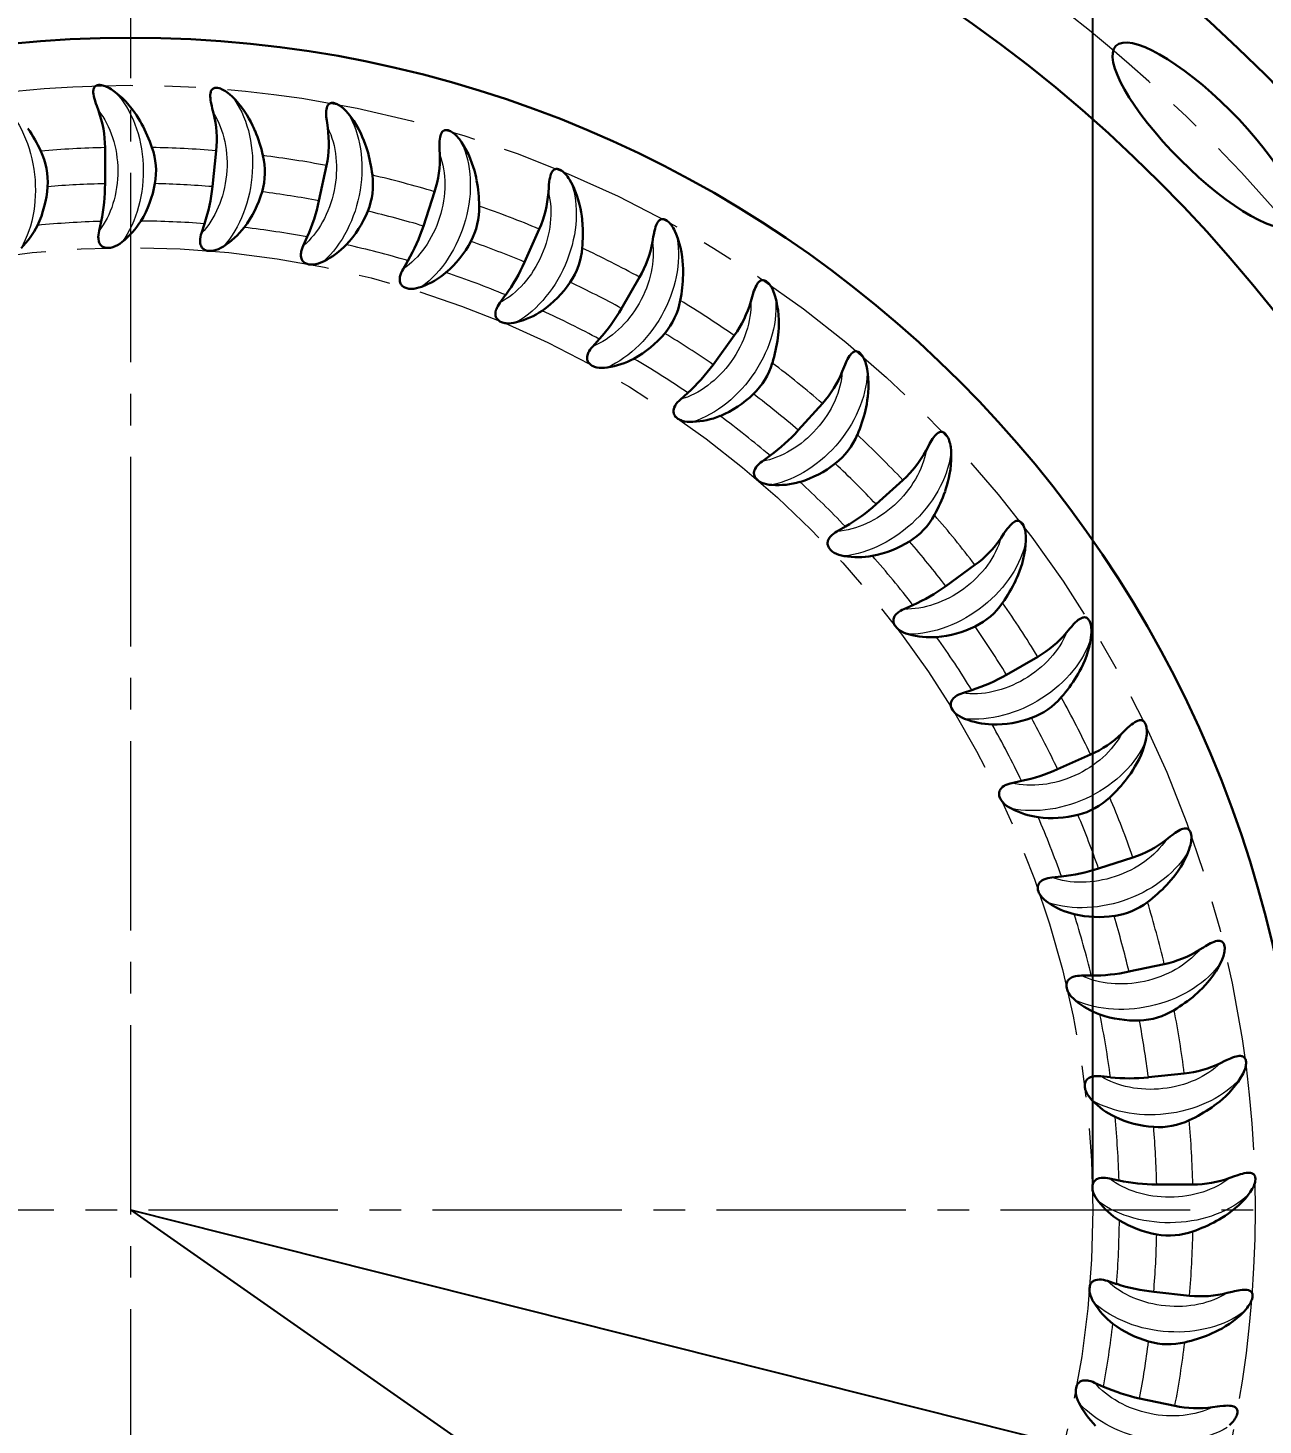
# Model space of a CAD drawing. Extents: x 197 to 920, y -77 to 441.
# Drawn here: x 548.65 to 582.89, y 177.65 to 216.38 of the extents above; entities that cross this region are included whole.
import ezdxf

# ---------------------------------------------------------------- set-up
doc = ezdxf.new("R2010")
doc.units = 0
doc.header["$LTSCALE"] = 7
doc.header["$MEASUREMENT"] = 0
doc.linetypes.add('CENTER2', pattern=[1.125, 0.75, -0.125, 0.125, -0.125])
doc.layers.get('0').update_dxf_attribs({"linetype": 'CONTINUOUS', "lineweight": 15})
for name, color, linetype, lineweight in [('1', 1, 'CENTER2', 15), ('3', 3, 'CONTINUOUS', 30), ('8', 250, 'CONTINUOUS', 15)]:
    doc.layers.add(name, color=color, linetype=linetype, lineweight=lineweight)
doc.styles.add('ITALICT', font='ITALICT.shx', dxfattribs={"width": 0.8, "height": 3})
doc.dimstyles.get("Standard").update_dxf_attribs({"dimtxt": 3, "dimasz": 3, "dimexe": 0.5, "dimexo": 0.5, "dimgap": 0.8, "dimtad": 1, "dimdsep": 46, "dimtxsty": 'ITALICT', "dimcen": 0.09, "dimazin": 2, "dimtfac": 1, "dimtmove": 0, "dimatfit": 3, "dimfxl": 0, "dimtolj": 1, "dimtzin": 0, "dimarcsym": 0})

# ---------------------------------------------------------------- blocks, each defined once
blk = doc.blocks.new('*D26')
at = {"color": 0, "lineweight": -2}
for p, q in [((551.991, 259.614), (657.887, 259.614)), ((657.387, 256.614), (657.387, 110.614)), ((551.991, 107.614), (657.887, 107.614))]:
    blk.add_line(p, q, dxfattribs=at)
at = {"color": 0}
for points in [[(656.887, 256.614), (657.887, 256.614), (657.387, 259.614)], [(656.887, 110.614), (657.887, 110.614), (657.387, 107.614)]]:
    blk.add_solid(points, dxfattribs=at)
at = {"color": 0, "insert": (655.087, 183.614), "char_height": 3, "attachment_point": 5, "rotation": 90, "style": 'ITALICT'}
blk.add_mtext('\\A1;152', dxfattribs=at)
blk = doc.blocks.new('*D32')
at = {"color": 0, "lineweight": -2}
for p, q in [((551.491, 183.614), (606.77, 169.716)), ((624.471, 165.266), (609.68, 168.985))]:
    blk.add_line(p, q, dxfattribs=at)
at = {"color": 0}
blk.add_solid([(609.802, 169.47), (609.558, 168.5), (606.77, 169.716)], dxfattribs=at)
at = {"color": 0, "insert": (620.71, 168.583), "char_height": 3, "attachment_point": 5, "rotation": 345.8882, "style": 'ITALICT'}
blk.add_mtext('\\A1;R57', dxfattribs=at)
blk = doc.blocks.new('*D33')
at = {"color": 0, "lineweight": -2}
for p, q in [((551.491, 183.614), (605.781, 145.644)), ((627.06, 130.763), (608.239, 143.925))]:
    blk.add_line(p, q, dxfattribs=at)
blk.add_arc((551.491, 183.614), 66.25, 321.48913, 325.46446, dxfattribs=at)
at = {"color": 0}
blk.add_solid([(608.526, 144.335), (607.952, 143.515), (605.781, 145.644)], dxfattribs=at)
at = {"color": 0, "insert": (622.243, 136.938), "char_height": 3, "attachment_point": 5, "rotation": 325.032, "style": 'ITALICT'}
blk.add_mtext('\\A1;R66.25', dxfattribs=at)
blk = doc.blocks.new('*D35')
at = {"color": 0, "lineweight": -2}
for p, q in [((491.115, 205.588), (474.637, 211.586)), ((488.491, 183.614), (469.704, 183.614))]:
    blk.add_line(p, q, dxfattribs=at)
blk.add_arc((551.491, 183.614), 81.286, 162.11471, 177.88529, dxfattribs=at)
at = {"color": 0}
for points in [[(473.66, 208.74), (474.606, 208.415), (475.106, 211.415)], [(470.76, 186.604), (469.76, 186.622), (470.204, 183.614)]]:
    blk.add_solid(points, dxfattribs=at)
at = {"color": 0, "insert": (469.174, 198.128), "char_height": 3, "attachment_point": 5, "rotation": 80, "style": 'ITALICT'}
blk.add_mtext('\\A1;20°', dxfattribs=at)
blk = doc.blocks.new('*D36')
at = {"color": 0, "lineweight": -2}
for p, q in [((499.341, 235.763), (487.736, 247.368)), ((488.491, 183.614), (461.329, 183.614))]:
    blk.add_line(p, q, dxfattribs=at)
blk.add_arc((551.491, 183.614), 89.662, 136.91715, 178.08285, dxfattribs=at)
at = {"color": 0}
for points in [[(485.645, 245.205), (486.364, 244.51), (488.09, 247.014)], [(462.379, 186.605), (461.379, 186.621), (461.829, 183.614)]]:
    blk.add_solid(points, dxfattribs=at)
at = {"color": 0, "insert": (466.529, 218.806), "char_height": 3, "attachment_point": 5, "rotation": 67.5, "style": 'ITALICT'}
blk.add_mtext('\\A1;45°', dxfattribs=at)
blk = doc.blocks.new('*D80')
at = {"color": 0, "lineweight": -2}
for p, q in [((524.811, 184.114), (524.811, 218.466)), ((578.17, 184.114), (578.17, 218.466)), ((527.811, 217.966), (575.17, 217.966))]:
    blk.add_line(p, q, dxfattribs=at)
at = {"color": 0}
for points in [[(527.811, 218.466), (527.811, 217.466), (524.811, 217.966)], [(575.17, 218.466), (575.17, 217.466), (578.17, 217.966)]]:
    blk.add_solid(points, dxfattribs=at)
at = {"color": 0, "insert": (551.491, 220.266), "char_height": 3, "attachment_point": 5, "style": 'ITALICT'}
blk.add_mtext('\\A1;53.4', dxfattribs=at)

msp = doc.modelspace()

# ---------------------------------------------------------------- linework, layer by layer
at = {"layer": '1'}
for p, q in [((551.491, 259.614), (551.491, 107.614)), ((488.991, 183.614), (613.991, 183.614))]:
    msp.add_line(p, q, dxfattribs=at)
for radius in [31.179, 26.679]:
    msp.add_circle((551.491, 183.614), radius, dxfattribs=at)
for radius, start, end in [(57, 12.6703, 166.5373), (42.14, 37.151, 52.849)]:
    msp.add_arc((551.491, 183.614), radius, start, end, dxfattribs=at)
at = {"layer": '3'}
for radius in [44.5, 44.5, 40.325, 32.5]:
    msp.add_circle((551.491, 183.614), radius, dxfattribs=at)
msp.add_ellipse((581.288, 213.411), major_axis=(2.475, -2.475), ratio=0.27762, dxfattribs=at)
at = {"layer": '8', "lineweight": 30, "ltscale": 0.025008}
for p, q in [((550.783, 212.066), (550.783, 213.066)), ((579.174, 190.221), (580.153, 190.429)), ((579.943, 184.321), (580.943, 184.321)), ((579.468, 178.39), (580.447, 178.182))]:
    msp.add_line(p, q, dxfattribs=at)
at = {"layer": '8', "lineweight": 30, "ltscale": 0.025007}
for p, q in [((553.761, 211.984), (553.866, 212.979)), ((556.715, 211.591), (556.922, 212.57)), ((559.61, 210.892), (559.919, 211.843)), ((562.824, 210.808), (562.417, 209.894)), ((565.605, 209.474), (565.104, 208.608)), ((568.23, 207.857), (567.642, 207.048)), ((570.673, 205.974), (570.004, 205.231)), ((572.905, 203.847), (572.162, 203.177)), ((574.903, 201.498), (574.093, 200.91)), ((576.644, 198.952), (575.778, 198.452)), ((578.109, 196.239), (577.196, 195.832)), ((579.283, 193.387), (578.332, 193.078)), ((579.713, 187.291), (580.708, 187.395)), ((579.861, 181.343), (580.856, 181.238))]:
    msp.add_line(p, q, dxfattribs=at)
at = {"layer": '8', "lineweight": 30, "ltscale": 0.006776}
for p, q in [((550.618, 210.755), (550.674, 211.02)), ((553.46, 210.698), (553.543, 210.955)), ((559.048, 209.696), (559.183, 209.931)), ((564.305, 207.555), (564.486, 207.757)), ((566.738, 206.084), (566.939, 206.266)), ((569.003, 204.368), (569.222, 204.527)), ((571.077, 202.423), (571.311, 202.559)), ((572.935, 200.273), (573.183, 200.384)), ((574.559, 197.94), (574.817, 198.024)), ((575.93, 195.45), (576.195, 195.507)), ((577.034, 192.831), (577.303, 192.86)), ((577.857, 190.11), (578.128, 190.111)), ((578.392, 187.319), (578.662, 187.291)), ((578.632, 184.486), (578.897, 184.431)), ((578.575, 181.645), (578.832, 181.561)), ((578.22, 178.824), (578.468, 178.714))]:
    msp.add_line(p, q, dxfattribs=at)
at = {"layer": '8', "lineweight": 30, "ltscale": 0.006777}
for p, q in [((556.28, 210.343), (556.39, 210.591)), ((561.733, 208.763), (561.891, 208.983))]:
    msp.add_line(p, q, dxfattribs=at)
at = {"layer": '8', "lineweight": 30}
for points in [[(551.069, 214.606), (550.992, 214.661), (550.95, 214.689), (550.906, 214.715), (550.867, 214.736), (550.827, 214.754), (550.789, 214.77), (550.751, 214.783), (550.72, 214.791), (550.688, 214.798), (550.639, 214.803), (550.615, 214.803), (550.591, 214.8), (550.56, 214.793), (550.531, 214.78), (550.515, 214.769), (550.501, 214.756), (550.484, 214.734), (550.473, 214.709), (550.466, 214.69), (550.462, 214.67), (550.458, 214.63), (550.459, 214.59), (550.463, 214.549), (550.472, 214.495), (550.484, 214.442), (550.499, 214.388), (550.53, 214.289), (550.553, 214.225), (550.6, 214.094)], [(551.069, 214.606), (551.169, 214.523), (551.265, 214.435), (551.356, 214.342), (551.443, 214.245), (551.525, 214.143), (551.59, 214.054), (551.653, 213.964), (551.712, 213.871), (551.754, 213.8), (551.795, 213.727)], [(554.311, 214.48), (554.241, 214.543), (554.201, 214.575), (554.16, 214.606), (554.123, 214.63), (554.086, 214.653), (554.05, 214.672), (554.013, 214.689), (553.983, 214.701), (553.952, 214.711), (553.904, 214.721), (553.88, 214.723), (553.855, 214.723), (553.824, 214.719), (553.794, 214.709), (553.777, 214.7), (553.762, 214.689), (553.743, 214.668), (553.728, 214.645), (553.72, 214.627), (553.714, 214.608), (553.706, 214.568), (553.702, 214.528), (553.702, 214.487), (553.705, 214.433), (553.712, 214.378), (553.721, 214.323), (553.742, 214.222), (553.758, 214.155), (553.791, 214.02)], [(554.311, 214.48), (554.402, 214.387), (554.488, 214.29), (554.569, 214.188), (554.645, 214.082), (554.716, 213.972), (554.772, 213.877), (554.824, 213.781), (554.873, 213.682), (554.908, 213.607), (554.941, 213.53)], [(557.522, 214.016), (557.459, 214.087), (557.423, 214.123), (557.385, 214.157), (557.351, 214.185), (557.316, 214.212), (557.282, 214.234), (557.248, 214.255), (557.219, 214.27), (557.189, 214.283), (557.143, 214.298), (557.119, 214.303), (557.094, 214.306), (557.063, 214.305), (557.032, 214.298), (557.014, 214.291), (556.998, 214.281), (556.977, 214.263), (556.96, 214.241), (556.95, 214.224), (556.941, 214.205), (556.929, 214.167), (556.921, 214.127), (556.917, 214.087), (556.915, 214.032), (556.916, 213.977), (556.919, 213.922), (556.929, 213.819), (556.938, 213.751), (556.957, 213.613)], [(557.522, 214.016), (557.603, 213.915), (557.678, 213.809), (557.748, 213.699), (557.812, 213.585), (557.872, 213.468), (557.917, 213.368), (557.959, 213.267), (557.998, 213.164), (558.025, 213.085), (558.05, 213.006)], [(560.667, 213.219), (560.611, 213.296), (560.579, 213.335), (560.545, 213.373), (560.515, 213.405), (560.482, 213.435), (560.451, 213.461), (560.419, 213.486), (560.392, 213.503), (560.364, 213.519), (560.319, 213.539), (560.296, 213.547), (560.272, 213.552), (560.24, 213.554), (560.209, 213.551), (560.19, 213.545), (560.173, 213.537), (560.15, 213.521), (560.131, 213.502), (560.12, 213.485), (560.109, 213.468), (560.093, 213.431), (560.081, 213.392), (560.073, 213.353), (560.065, 213.299), (560.06, 213.244), (560.057, 213.188), (560.057, 213.085), (560.058, 213.016), (560.063, 212.877)], [(560.667, 213.219), (560.736, 213.11), (560.8, 212.996), (560.858, 212.88), (560.911, 212.76), (560.957, 212.638), (560.992, 212.534), (561.023, 212.428), (561.051, 212.321), (561.07, 212.241), (561.086, 212.159)], [(563.711, 212.098), (563.664, 212.18), (563.636, 212.222), (563.606, 212.264), (563.579, 212.299), (563.55, 212.332), (563.522, 212.361), (563.493, 212.389), (563.468, 212.409), (563.441, 212.428), (563.399, 212.453), (563.376, 212.463), (563.353, 212.47), (563.322, 212.476), (563.291, 212.476), (563.271, 212.472), (563.253, 212.466), (563.229, 212.452), (563.208, 212.435), (563.195, 212.42), (563.183, 212.404), (563.163, 212.369), (563.147, 212.331), (563.134, 212.293), (563.121, 212.24), (563.11, 212.186), (563.102, 212.131), (563.09, 212.028), (563.084, 211.96), (563.075, 211.821)], [(563.711, 212.098), (563.769, 211.982), (563.821, 211.862), (563.866, 211.74), (563.906, 211.616), (563.939, 211.489), (563.963, 211.382), (563.983, 211.274), (563.999, 211.165), (564.009, 211.082), (564.017, 211)], [(550.618, 210.755), (550.608, 210.703), (550.601, 210.646), (550.597, 210.586), (550.598, 210.555), (550.601, 210.524), (550.611, 210.471), (550.625, 210.428), (550.641, 210.398), (550.657, 210.374), (550.672, 210.356), (550.688, 210.341), (550.707, 210.327), (550.726, 210.315), (550.75, 210.303), (550.775, 210.295), (550.8, 210.288), (550.825, 210.285), (550.875, 210.283), (550.907, 210.285), (550.939, 210.29), (550.972, 210.297), (551.004, 210.307), (551.068, 210.332), (551.132, 210.364), (551.195, 210.403), (551.258, 210.45)], [(566.621, 210.665), (566.583, 210.751), (566.56, 210.796), (566.535, 210.841), (566.511, 210.878), (566.486, 210.914), (566.461, 210.946), (566.435, 210.977), (566.412, 211), (566.388, 211.021), (566.348, 211.05), (566.327, 211.062), (566.305, 211.072), (566.274, 211.081), (566.243, 211.084), (566.223, 211.082), (566.205, 211.078), (566.179, 211.067), (566.157, 211.052), (566.142, 211.039), (566.128, 211.024), (566.105, 210.991), (566.085, 210.956), (566.068, 210.918), (566.049, 210.867), (566.033, 210.815), (566.019, 210.761), (565.997, 210.66), (565.984, 210.593), (565.96, 210.456)], [(553.46, 210.698), (553.444, 210.646), (553.431, 210.591), (553.422, 210.531), (553.419, 210.5), (553.419, 210.47), (553.423, 210.416), (553.433, 210.372), (553.445, 210.341), (553.459, 210.315), (553.472, 210.295), (553.486, 210.279), (553.503, 210.262), (553.521, 210.249), (553.544, 210.234), (553.568, 210.223), (553.592, 210.214), (553.617, 210.208), (553.666, 210.201), (553.698, 210.2), (553.731, 210.202), (553.764, 210.206), (553.797, 210.212), (553.863, 210.229), (553.93, 210.255), (553.997, 210.287), (554.065, 210.328)], [(556.28, 210.343), (556.259, 210.294), (556.24, 210.24), (556.225, 210.182), (556.219, 210.152), (556.215, 210.121), (556.214, 210.067), (556.219, 210.022), (556.228, 209.99), (556.239, 209.963), (556.25, 209.942), (556.263, 209.924), (556.278, 209.906), (556.294, 209.891), (556.316, 209.874), (556.338, 209.86), (556.361, 209.849), (556.385, 209.84), (556.434, 209.828), (556.465, 209.824), (556.497, 209.822), (556.531, 209.822), (556.565, 209.825), (556.632, 209.836), (556.701, 209.854), (556.771, 209.879), (556.843, 209.912)], [(566.621, 210.665), (566.667, 210.543), (566.706, 210.419), (566.738, 210.293), (566.765, 210.165), (566.785, 210.035), (566.797, 209.926), (566.806, 209.817), (566.811, 209.706), (566.812, 209.623), (566.811, 209.54)], [(559.048, 209.696), (559.022, 209.649), (558.998, 209.598), (558.976, 209.542), (558.967, 209.512), (558.96, 209.482), (558.953, 209.429), (558.954, 209.383), (558.959, 209.35), (558.967, 209.322), (558.976, 209.3), (558.987, 209.281), (559, 209.262), (559.014, 209.245), (559.034, 209.226), (559.055, 209.21), (559.077, 209.196), (559.1, 209.185), (559.147, 209.168), (559.178, 209.16), (559.21, 209.155), (559.243, 209.152), (559.277, 209.151), (559.345, 209.154), (559.415, 209.165), (559.488, 209.184), (559.563, 209.209)], [(569.366, 208.935), (569.337, 209.025), (569.319, 209.072), (569.298, 209.119), (569.279, 209.158), (569.258, 209.197), (569.236, 209.231), (569.213, 209.265), (569.193, 209.29), (569.171, 209.314), (569.135, 209.347), (569.115, 209.361), (569.094, 209.373), (569.064, 209.385), (569.034, 209.391), (569.014, 209.392), (568.995, 209.39), (568.969, 209.382), (568.944, 209.369), (568.928, 209.357), (568.913, 209.344), (568.886, 209.314), (568.863, 209.28), (568.842, 209.245), (568.818, 209.196), (568.797, 209.146), (568.777, 209.093), (568.745, 208.995), (568.725, 208.93), (568.686, 208.796)], [(569.366, 208.935), (569.399, 208.809), (569.424, 208.681), (569.444, 208.553), (569.456, 208.423), (569.463, 208.292), (569.464, 208.182), (569.461, 208.072), (569.454, 207.962), (569.447, 207.879), (569.438, 207.797)], [(561.733, 208.763), (561.702, 208.72), (561.673, 208.671), (561.645, 208.617), (561.633, 208.589), (561.623, 208.56), (561.611, 208.507), (561.607, 208.462), (561.608, 208.428), (561.614, 208.4), (561.62, 208.377), (561.629, 208.357), (561.64, 208.336), (561.652, 208.318), (561.67, 208.297), (561.689, 208.279), (561.71, 208.263), (561.731, 208.249), (561.776, 208.227), (561.806, 208.217), (561.837, 208.208), (561.87, 208.201), (561.904, 208.197), (561.972, 208.194), (562.043, 208.197), (562.117, 208.207), (562.194, 208.225)], [(564.305, 207.555), (564.271, 207.515), (564.236, 207.469), (564.203, 207.419), (564.188, 207.392), (564.175, 207.364), (564.157, 207.313), (564.149, 207.268), (564.147, 207.235), (564.149, 207.206), (564.153, 207.182), (564.16, 207.162), (564.169, 207.14), (564.179, 207.12), (564.194, 207.098), (564.212, 207.078), (564.23, 207.06), (564.25, 207.044), (564.292, 207.017), (564.321, 207.004), (564.351, 206.992), (564.383, 206.982), (564.416, 206.974), (564.484, 206.963), (564.555, 206.959), (564.629, 206.962), (564.708, 206.971)], [(571.915, 206.928), (571.896, 207.02), (571.882, 207.069), (571.867, 207.118), (571.852, 207.159), (571.835, 207.2), (571.817, 207.236), (571.797, 207.272), (571.78, 207.299), (571.761, 207.325), (571.728, 207.361), (571.709, 207.378), (571.69, 207.392), (571.662, 207.407), (571.632, 207.417), (571.613, 207.419), (571.593, 207.419), (571.566, 207.413), (571.541, 207.403), (571.524, 207.393), (571.507, 207.381), (571.477, 207.354), (571.451, 207.324), (571.427, 207.291), (571.398, 207.245), (571.371, 207.197), (571.346, 207.147), (571.303, 207.053), (571.276, 206.99), (571.224, 206.861)], [(571.915, 206.928), (571.934, 206.799), (571.946, 206.67), (571.952, 206.539), (571.951, 206.409), (571.944, 206.278), (571.934, 206.169), (571.919, 206.06), (571.901, 205.951), (571.885, 205.87), (571.867, 205.788)], [(566.738, 206.084), (566.699, 206.048), (566.66, 206.006), (566.622, 205.959), (566.604, 205.934), (566.588, 205.908), (566.565, 205.859), (566.552, 205.816), (566.547, 205.783), (566.546, 205.754), (566.548, 205.73), (566.552, 205.708), (566.558, 205.686), (566.567, 205.665), (566.58, 205.641), (566.595, 205.619), (566.611, 205.6), (566.629, 205.582), (566.669, 205.551), (566.696, 205.534), (566.725, 205.52), (566.755, 205.506), (566.787, 205.495), (566.853, 205.477), (566.924, 205.466), (566.998, 205.461), (567.077, 205.462)], [(574.24, 204.665), (574.23, 204.759), (574.222, 204.809), (574.212, 204.859), (574.201, 204.902), (574.189, 204.944), (574.175, 204.982), (574.159, 205.019), (574.144, 205.048), (574.128, 205.076), (574.099, 205.116), (574.083, 205.134), (574.065, 205.15), (574.038, 205.168), (574.01, 205.181), (573.991, 205.185), (573.972, 205.187), (573.944, 205.185), (573.918, 205.177), (573.899, 205.169), (573.882, 205.159), (573.85, 205.135), (573.82, 205.107), (573.792, 205.077), (573.759, 205.035), (573.727, 204.989), (573.697, 204.942), (573.645, 204.853), (573.612, 204.793), (573.546, 204.671)], [(574.24, 204.665), (574.246, 204.535), (574.244, 204.405), (574.236, 204.275), (574.222, 204.145), (574.201, 204.016), (574.179, 203.908), (574.154, 203.801), (574.124, 203.695), (574.1, 203.616), (574.073, 203.537)], [(569.003, 204.368), (568.961, 204.335), (568.917, 204.298), (568.875, 204.255), (568.855, 204.232), (568.836, 204.207), (568.808, 204.162), (568.79, 204.12), (568.781, 204.087), (568.777, 204.059), (568.777, 204.035), (568.779, 204.013), (568.783, 203.99), (568.789, 203.969), (568.799, 203.943), (568.812, 203.92), (568.827, 203.899), (568.843, 203.879), (568.879, 203.844), (568.904, 203.825), (568.931, 203.807), (568.96, 203.791), (568.991, 203.776), (569.055, 203.752), (569.123, 203.733), (569.197, 203.72), (569.275, 203.713)], [(576.316, 202.172), (576.316, 202.266), (576.313, 202.317), (576.308, 202.368), (576.302, 202.411), (576.294, 202.454), (576.284, 202.494), (576.272, 202.533), (576.261, 202.563), (576.248, 202.592), (576.223, 202.635), (576.208, 202.655), (576.192, 202.673), (576.168, 202.693), (576.141, 202.709), (576.122, 202.715), (576.104, 202.719), (576.076, 202.719), (576.049, 202.715), (576.03, 202.708), (576.011, 202.7), (575.977, 202.68), (575.944, 202.656), (575.914, 202.629), (575.876, 202.59), (575.84, 202.548), (575.805, 202.504), (575.743, 202.421), (575.704, 202.365), (575.627, 202.25)], [(571.077, 202.423), (571.031, 202.396), (570.984, 202.363), (570.937, 202.325), (570.915, 202.304), (570.894, 202.282), (570.861, 202.239), (570.839, 202.199), (570.827, 202.168), (570.82, 202.14), (570.817, 202.116), (570.816, 202.094), (570.818, 202.071), (570.822, 202.049), (570.83, 202.022), (570.84, 201.998), (570.852, 201.976), (570.866, 201.954), (570.898, 201.916), (570.921, 201.894), (570.946, 201.873), (570.973, 201.854), (571.002, 201.836), (571.063, 201.805), (571.13, 201.78), (571.201, 201.759), (571.279, 201.744)], [(576.316, 202.172), (576.308, 202.042), (576.293, 201.913), (576.272, 201.784), (576.243, 201.657), (576.209, 201.53), (576.176, 201.425), (576.14, 201.322), (576.099, 201.219), (576.067, 201.143), (576.032, 201.067)], [(572.935, 200.273), (572.887, 200.25), (572.837, 200.223), (572.787, 200.19), (572.762, 200.171), (572.739, 200.151), (572.702, 200.112), (572.676, 200.075), (572.66, 200.045), (572.651, 200.018), (572.645, 199.994), (572.642, 199.973), (572.641, 199.949), (572.643, 199.927), (572.648, 199.9), (572.656, 199.875), (572.665, 199.851), (572.677, 199.829), (572.705, 199.787), (572.726, 199.763), (572.748, 199.74), (572.773, 199.718), (572.8, 199.697), (572.858, 199.66), (572.921, 199.627), (572.99, 199.599), (573.065, 199.576)], [(578.12, 199.475), (578.13, 199.569), (578.132, 199.62), (578.133, 199.671), (578.131, 199.715), (578.127, 199.759), (578.122, 199.799), (578.114, 199.839), (578.106, 199.87), (578.096, 199.9), (578.076, 199.945), (578.063, 199.967), (578.049, 199.986), (578.027, 200.009), (578.002, 200.027), (577.984, 200.036), (577.966, 200.042), (577.938, 200.045), (577.911, 200.043), (577.891, 200.039), (577.872, 200.033), (577.836, 200.016), (577.801, 199.995), (577.768, 199.972), (577.726, 199.937), (577.686, 199.899), (577.646, 199.859), (577.577, 199.783), (577.532, 199.731), (577.442, 199.625)], [(578.12, 199.475), (578.098, 199.347), (578.07, 199.22), (578.035, 199.094), (577.994, 198.97), (577.947, 198.848), (577.903, 198.748), (577.856, 198.648), (577.805, 198.55), (577.764, 198.478), (577.722, 198.406)], [(574.559, 197.94), (574.509, 197.922), (574.456, 197.9), (574.403, 197.873), (574.376, 197.857), (574.351, 197.839), (574.31, 197.804), (574.28, 197.77), (574.262, 197.742), (574.249, 197.716), (574.241, 197.693), (574.236, 197.672), (574.233, 197.649), (574.232, 197.627), (574.235, 197.599), (574.239, 197.573), (574.247, 197.549), (574.256, 197.525), (574.279, 197.481), (574.297, 197.455), (574.317, 197.429), (574.34, 197.405), (574.365, 197.381), (574.418, 197.338), (574.477, 197.3), (574.543, 197.264), (574.616, 197.233)], [(579.632, 196.605), (579.652, 196.697), (579.66, 196.747), (579.665, 196.798), (579.668, 196.842), (579.669, 196.886), (579.668, 196.926), (579.664, 196.967), (579.659, 196.999), (579.652, 197.03), (579.637, 197.077), (579.627, 197.099), (579.615, 197.12), (579.596, 197.146), (579.572, 197.166), (579.556, 197.177), (579.538, 197.184), (579.511, 197.19), (579.484, 197.191), (579.464, 197.189), (579.444, 197.185), (579.406, 197.173), (579.369, 197.155), (579.334, 197.135), (579.288, 197.105), (579.244, 197.072), (579.201, 197.036), (579.124, 196.968), (579.074, 196.921), (578.974, 196.824)], [(579.632, 196.605), (579.597, 196.479), (579.556, 196.356), (579.508, 196.235), (579.454, 196.116), (579.394, 195.999), (579.34, 195.904), (579.283, 195.81), (579.222, 195.718), (579.174, 195.65), (579.125, 195.583)], [(575.93, 195.45), (575.879, 195.438), (575.824, 195.422), (575.768, 195.4), (575.74, 195.387), (575.713, 195.372), (575.668, 195.341), (575.635, 195.31), (575.614, 195.284), (575.599, 195.26), (575.588, 195.238), (575.581, 195.218), (575.576, 195.195), (575.573, 195.173), (575.572, 195.145), (575.574, 195.119), (575.579, 195.094), (575.585, 195.069), (575.604, 195.023), (575.619, 194.995), (575.637, 194.968), (575.657, 194.941), (575.678, 194.915), (575.727, 194.867), (575.782, 194.822), (575.844, 194.78), (575.913, 194.741)], [(580.836, 193.592), (580.865, 193.682), (580.878, 193.731), (580.889, 193.781), (580.897, 193.824), (580.902, 193.868), (580.905, 193.908), (580.906, 193.949), (580.904, 193.981), (580.901, 194.013), (580.89, 194.061), (580.883, 194.084), (580.873, 194.107), (580.856, 194.134), (580.835, 194.157), (580.82, 194.169), (580.803, 194.178), (580.777, 194.187), (580.75, 194.191), (580.729, 194.191), (580.709, 194.189), (580.67, 194.18), (580.632, 194.167), (580.594, 194.151), (580.546, 194.125), (580.499, 194.097), (580.452, 194.066), (580.368, 194.006), (580.314, 193.965), (580.204, 193.879)], [(580.836, 193.592), (580.788, 193.471), (580.734, 193.353), (580.674, 193.237), (580.608, 193.124), (580.536, 193.015), (580.472, 192.925), (580.405, 192.838), (580.335, 192.753), (580.281, 192.691), (580.225, 192.629)], [(577.034, 192.831), (576.981, 192.824), (576.925, 192.813), (576.867, 192.798), (576.837, 192.788), (576.809, 192.776), (576.762, 192.75), (576.726, 192.723), (576.702, 192.699), (576.684, 192.676), (576.672, 192.656), (576.662, 192.636), (576.654, 192.614), (576.649, 192.592), (576.645, 192.565), (576.645, 192.539), (576.647, 192.513), (576.651, 192.488), (576.664, 192.44), (576.677, 192.41), (576.691, 192.382), (576.708, 192.353), (576.727, 192.325), (576.77, 192.272), (576.821, 192.221), (576.878, 192.173), (576.942, 192.128)], [(581.718, 190.47), (581.756, 190.556), (581.775, 190.603), (581.791, 190.652), (581.803, 190.694), (581.813, 190.737), (581.82, 190.777), (581.825, 190.817), (581.827, 190.85), (581.827, 190.882), (581.821, 190.931), (581.816, 190.955), (581.809, 190.978), (581.795, 191.007), (581.776, 191.032), (581.762, 191.045), (581.746, 191.056), (581.721, 191.068), (581.695, 191.074), (581.675, 191.077), (581.655, 191.077), (581.615, 191.072), (581.575, 191.063), (581.536, 191.051), (581.486, 191.031), (581.436, 191.007), (581.386, 190.982), (581.297, 190.931), (581.238, 190.895), (581.12, 190.822)], [(581.718, 190.47), (581.658, 190.355), (581.592, 190.243), (581.52, 190.134), (581.442, 190.029), (581.36, 189.927), (581.287, 189.845), (581.211, 189.765), (581.133, 189.688), (581.072, 189.631), (581.009, 189.576)], [(577.857, 190.11), (577.804, 190.109), (577.747, 190.104), (577.688, 190.095), (577.658, 190.088), (577.628, 190.079), (577.578, 190.058), (577.539, 190.035), (577.513, 190.014), (577.493, 189.993), (577.479, 189.974), (577.467, 189.955), (577.457, 189.934), (577.45, 189.913), (577.443, 189.887), (577.44, 189.86), (577.439, 189.835), (577.441, 189.809), (577.449, 189.76), (577.458, 189.729), (577.47, 189.699), (577.483, 189.669), (577.5, 189.639), (577.537, 189.582), (577.582, 189.526), (577.633, 189.473), (577.693, 189.421)], [(582.269, 187.273), (582.316, 187.354), (582.339, 187.4), (582.36, 187.446), (582.377, 187.487), (582.391, 187.529), (582.403, 187.567), (582.412, 187.607), (582.417, 187.639), (582.42, 187.671), (582.42, 187.72), (582.417, 187.745), (582.412, 187.768), (582.402, 187.798), (582.386, 187.825), (582.373, 187.84), (582.359, 187.853), (582.335, 187.867), (582.309, 187.876), (582.29, 187.881), (582.27, 187.883), (582.229, 187.883), (582.189, 187.878), (582.149, 187.869), (582.097, 187.855), (582.045, 187.837), (581.993, 187.816), (581.898, 187.775), (581.836, 187.746), (581.711, 187.685)], [(578.392, 187.319), (578.339, 187.323), (578.282, 187.324), (578.222, 187.321), (578.191, 187.317), (578.161, 187.311), (578.109, 187.296), (578.068, 187.277), (578.04, 187.259), (578.018, 187.24), (578.001, 187.223), (577.988, 187.205), (577.976, 187.185), (577.966, 187.165), (577.957, 187.139), (577.951, 187.114), (577.947, 187.088), (577.946, 187.063), (577.949, 187.013), (577.955, 186.982), (577.963, 186.95), (577.974, 186.919), (577.987, 186.887), (578.018, 186.826), (578.057, 186.767), (578.103, 186.708), (578.156, 186.65)], [(582.269, 187.273), (582.197, 187.164), (582.12, 187.06), (582.037, 186.959), (581.949, 186.863), (581.856, 186.77), (581.775, 186.696), (581.691, 186.625), (581.605, 186.556), (581.539, 186.506), (581.471, 186.458)], [(578.632, 184.486), (578.58, 184.496), (578.523, 184.503), (578.463, 184.507), (578.432, 184.506), (578.401, 184.503), (578.348, 184.493), (578.305, 184.479), (578.275, 184.464), (578.251, 184.447), (578.233, 184.432), (578.218, 184.416), (578.204, 184.397), (578.192, 184.379), (578.18, 184.354), (578.172, 184.329), (578.165, 184.304), (578.162, 184.279), (578.16, 184.229), (578.162, 184.197), (578.167, 184.165), (578.174, 184.132), (578.184, 184.1), (578.209, 184.036), (578.241, 183.973), (578.28, 183.909), (578.327, 183.846)], [(582.483, 184.035), (582.538, 184.112), (582.566, 184.154), (582.592, 184.198), (582.613, 184.237), (582.631, 184.277), (582.647, 184.315), (582.66, 184.353), (582.668, 184.384), (582.675, 184.416), (582.68, 184.465), (582.68, 184.489), (582.677, 184.513), (582.67, 184.544), (582.657, 184.573), (582.646, 184.589), (582.633, 184.603), (582.611, 184.62), (582.586, 184.632), (582.567, 184.638), (582.547, 184.642), (582.507, 184.646), (582.467, 184.645), (582.426, 184.641), (582.372, 184.632), (582.319, 184.62), (582.265, 184.605), (582.166, 184.574), (582.102, 184.551), (581.971, 184.504)], [(582.483, 184.035), (582.4, 183.935), (582.312, 183.839), (582.219, 183.748), (582.122, 183.661), (582.02, 183.579), (581.931, 183.514), (581.841, 183.451), (581.748, 183.392), (581.677, 183.35), (581.604, 183.309)], [(578.575, 181.645), (578.523, 181.66), (578.468, 181.673), (578.408, 181.682), (578.377, 181.685), (578.347, 181.686), (578.293, 181.681), (578.249, 181.671), (578.218, 181.659), (578.192, 181.645), (578.172, 181.632), (578.156, 181.618), (578.139, 181.601), (578.126, 181.583), (578.111, 181.56), (578.1, 181.536), (578.091, 181.512), (578.085, 181.487), (578.078, 181.438), (578.077, 181.406), (578.079, 181.374), (578.083, 181.34), (578.089, 181.307), (578.106, 181.241), (578.132, 181.174), (578.164, 181.107), (578.205, 181.039)], [(582.357, 180.793), (582.42, 180.863), (582.452, 180.903), (582.483, 180.944), (582.507, 180.981), (582.53, 181.018), (582.549, 181.054), (582.566, 181.091), (582.578, 181.121), (582.588, 181.152), (582.598, 181.2), (582.6, 181.224), (582.6, 181.249), (582.596, 181.28), (582.586, 181.31), (582.577, 181.327), (582.566, 181.342), (582.545, 181.361), (582.522, 181.376), (582.504, 181.384), (582.485, 181.39), (582.445, 181.398), (582.405, 181.402), (582.364, 181.402), (582.31, 181.399), (582.255, 181.392), (582.2, 181.383), (582.099, 181.362), (582.032, 181.346), (581.897, 181.313)], [(582.357, 180.793), (582.264, 180.702), (582.167, 180.616), (582.065, 180.535), (581.959, 180.459), (581.849, 180.388), (581.754, 180.332), (581.658, 180.28), (581.559, 180.231), (581.484, 180.196), (581.407, 180.163)], [(578.22, 178.824), (578.171, 178.845), (578.117, 178.864), (578.059, 178.879), (578.029, 178.885), (577.998, 178.889), (577.944, 178.89), (577.899, 178.885), (577.867, 178.876), (577.84, 178.865), (577.819, 178.854), (577.801, 178.841), (577.783, 178.826), (577.768, 178.81), (577.751, 178.788), (577.737, 178.766), (577.726, 178.743), (577.717, 178.719), (577.705, 178.671), (577.701, 178.639), (577.699, 178.607), (577.699, 178.573), (577.702, 178.539), (577.713, 178.472), (577.731, 178.403), (577.756, 178.333), (577.789, 178.261)], [(581.964, 177.645), (582, 177.682), (582.034, 177.719), (582.062, 177.753), (582.089, 177.788), (582.111, 177.822), (582.132, 177.857), (582.147, 177.885), (582.16, 177.915), (582.175, 177.961), (582.18, 177.986), (582.183, 178.01), (582.182, 178.042), (582.175, 178.072), (582.168, 178.09), (582.158, 178.107), (582.14, 178.127), (582.118, 178.144), (582.101, 178.154), (582.082, 178.163), (582.044, 178.175), (582.004, 178.183), (581.964, 178.187), (581.909, 178.189), (581.854, 178.188), (581.799, 178.185), (581.696, 178.175), (581.628, 178.166), (581.49, 178.147)]]:
    msp.add_lwpolyline(points, dxfattribs=at)
for centre, radius, start, end in [((547.823, 213.069), 2.961, 359.9448, 20.2543), ((550.922, 213.291), 2.961, 353.9448, 14.2543), ((545.109, 211.16), 4.294, 24.9228, 34.532), ((548.023, 211.676), 4.294, 18.9229, 28.532), ((550.976, 211.885), 4.294, 12.9228, 22.532), ((554.027, 213.188), 2.961, 347.9448, 8.2543), ((550.234, 212.414), 1.963, 349.8268, 19.4959), ((547.231, 212.124), 1.963, 355.8267, 25.4961), ((553.251, 212.387), 1.963, 343.8268, 13.4941), ((553.934, 211.784), 4.294, 6.9229, 16.532), ((557.105, 212.761), 2.961, 341.9448, 2.2543), ((556.25, 212.045), 1.963, 337.8266, 7.496), ((546.184, 212.188), 3.012, 334.9018, 356.0707), ((545.736, 212.068), 5.048, 348.0206, 359.979), ((549.199, 212.586), 3.012, 328.9018, 350.0707), ((548.741, 212.514), 5.048, 342.0207, 353.979), ((556.865, 211.374), 4.294, 0.9228, 10.532), ((552.241, 212.667), 3.012, 322.9018, 344.0707), ((551.777, 212.643), 5.048, 336.0207, 347.979), ((560.121, 212.014), 2.961, 335.9448, 356.2543), ((555.273, 212.429), 3.012, 316.9018, 338.0707), ((559.195, 211.392), 1.963, 331.8266, 1.496), ((546.874, 211.904), 2.266, 314.2018, 334.003), ((549.856, 212.232), 2.266, 308.2018, 328.003), ((552.857, 212.246), 2.266, 302.2018, 322.003), ((554.81, 212.454), 5.048, 330.0207, 341.979), ((559.737, 210.66), 4.294, 354.9229, 4.532), ((555.842, 211.946), 2.266, 296.2018, 316.003), ((558.265, 211.876), 3.012, 310.9018, 332.0707), ((563.042, 210.957), 2.961, 329.9448, 350.2543), ((562.057, 210.435), 1.963, 325.8266, 355.496), ((558.78, 211.336), 2.266, 290.2018, 310.003), ((557.807, 211.949), 5.048, 324.0206, 335.979), ((561.182, 211.013), 3.012, 304.9018, 326.0707), ((562.519, 209.65), 4.294, 348.9229, 358.532), ((564.803, 209.183), 1.963, 319.8266, 349.496), ((565.837, 209.6), 2.961, 323.9448, 344.2543), ((561.638, 210.422), 2.266, 284.2018, 304.003), ((560.734, 211.133), 5.048, 318.0207, 329.979), ((563.993, 209.85), 3.012, 298.9018, 320.0707), ((565.181, 208.355), 4.294, 342.9229, 352.532), ((564.384, 209.215), 2.266, 278.2018, 298.003), ((563.56, 210.016), 5.048, 312.0207, 323.979), ((567.402, 207.652), 1.963, 313.8266, 343.496), ((568.475, 207.958), 2.961, 317.9448, 338.2543), ((566.667, 208.4), 3.012, 292.9018, 314.0707), ((567.692, 206.788), 4.294, 336.9229, 346.532), ((566.99, 207.727), 2.266, 272.2018, 292.003), ((566.254, 208.61), 5.048, 306.0207, 317.979), ((569.828, 205.857), 1.963, 307.8266, 337.496), ((570.926, 206.049), 2.961, 311.9448, 332.2543), ((569.174, 206.677), 3.012, 286.9018, 308.0707), ((569.425, 205.974), 2.266, 266.2018, 286.003), ((570.025, 204.968), 4.294, 330.9229, 340.532), ((568.786, 206.93), 5.048, 300.0206, 311.979), ((572.053, 203.818), 1.963, 301.8266, 331.496), ((573.165, 203.894), 2.961, 305.9448, 326.2543), ((571.488, 204.703), 3.012, 280.9018, 302.0707), ((571.664, 203.977), 2.266, 260.2018, 280.003), ((572.156, 202.913), 4.294, 324.9229, 334.532), ((571.128, 204.994), 5.048, 294.0207, 305.979), ((574.052, 201.558), 1.963, 295.8266, 325.496), ((573.682, 201.757), 2.266, 254.2018, 274.003), ((573.583, 202.497), 3.012, 274.9018, 296.0707), ((575.166, 201.518), 2.961, 299.9448, 320.2543), ((573.255, 202.825), 5.048, 288.0207, 299.979), ((574.06, 200.648), 4.294, 318.9229, 328.532), ((575.804, 199.102), 1.963, 289.8266, 319.496), ((575.457, 199.338), 2.266, 248.2018, 268.003), ((575.436, 200.084), 3.012, 268.9018, 290.0707), ((576.908, 198.945), 2.961, 293.9448, 314.2543), ((575.144, 200.444), 5.048, 282.0207, 293.979), ((575.717, 198.195), 4.294, 312.9229, 322.532), ((577.29, 196.475), 1.963, 283.8266, 313.496), ((576.97, 196.746), 2.266, 242.2018, 262.003), ((577.027, 197.491), 3.012, 262.9018, 284.0707), ((578.371, 196.204), 2.961, 287.9448, 308.2543), ((576.774, 197.88), 5.048, 276.0207, 287.979), ((577.109, 195.583), 4.294, 306.9229, 316.532), ((578.203, 194.011), 2.266, 236.2018, 256.003), ((578.493, 193.708), 1.963, 277.8266, 307.496), ((578.338, 194.745), 3.011, 256.8922, 278.0651), ((579.54, 193.325), 2.961, 281.9448, 302.2543), ((578.127, 195.159), 5.048, 270.0207, 281.979), ((579.143, 191.162), 2.266, 230.2018, 250.003), ((578.219, 192.839), 4.294, 300.9229, 310.532), ((579.354, 191.878), 3.012, 250.9018, 272.0707), ((579.4, 190.83), 1.963, 271.826, 301.4961), ((580.401, 190.34), 2.961, 275.9448, 296.2543), ((579.188, 192.311), 5.048, 264.0206, 275.979), ((579.781, 188.23), 2.266, 224.2018, 244.003), ((579.037, 189.995), 4.294, 294.9229, 304.532), ((580.065, 188.92), 3.011, 244.8922, 266.0651), ((580.001, 187.873), 1.963, 265.8267, 295.4961), ((579.945, 189.368), 5.048, 258.0206, 269.979), ((580.946, 187.281), 2.961, 269.9448, 290.2543), ((580.109, 185.248), 2.266, 218.2018, 238.003), ((580.463, 185.905), 3.012, 238.9018, 260.0707), ((579.553, 187.081), 4.294, 288.9229, 298.532), ((580.291, 184.87), 1.963, 259.8268, 289.4959), ((580.391, 186.363), 5.048, 252.0206, 263.979), ((581.168, 184.182), 2.961, 263.9448, 284.2543), ((580.123, 182.247), 2.266, 212.2018, 232.003), ((580.544, 182.864), 3.012, 232.9018, 254.0707), ((579.762, 184.128), 4.294, 282.9229, 292.532), ((580.264, 181.853), 1.963, 253.8268, 283.4941), ((580.52, 183.327), 5.048, 246.0206, 257.979), ((579.823, 179.262), 2.266, 206.2018, 226.003), ((581.065, 181.077), 2.961, 257.9448, 278.2543)]:
    msp.add_arc(centre, radius, start, end, dxfattribs=at)
at = {"layer": '8', "lineweight": 13}
for radius, start, end in [(29.461, 91.3753, 94.8435), (29.461, 85.3753, 88.8435), (29.461, 79.3753, 82.8435), (29.461, 73.3753, 76.8435), (28.461, 91.4236, 94.6391), (28.461, 85.4236, 88.6391), (28.461, 79.4236, 82.6391), (28.461, 73.4236, 76.6391), (29.461, 67.3753, 70.8435), (27.419, 91.7075, 95.3993), (27.419, 85.7075, 89.3993), (27.419, 79.7075, 83.3993), (27.419, 73.7075, 77.3993), (28.461, 67.4236, 70.6391), (29.461, 61.3753, 64.8435), (27.419, 67.7075, 71.3993), (28.461, 61.4236, 64.6391), (29.461, 55.3753, 58.8435), (27.419, 61.7075, 65.3993), (28.461, 55.4236, 58.6391), (27.419, 55.7075, 59.3993), (29.461, 49.3753, 52.8435), (28.461, 49.4236, 52.6391), (27.419, 49.7075, 53.3993), (29.461, 43.3753, 46.8435), (28.461, 43.4236, 46.6391), (27.419, 43.7075, 47.3993), (29.461, 37.3753, 40.8435), (28.461, 37.4236, 40.6391), (27.419, 37.7075, 41.3993), (29.461, 31.3753, 34.8435), (27.419, 31.7075, 35.3993), (28.461, 31.4236, 34.6391), (29.461, 25.3753, 28.8435), (28.461, 25.4236, 28.6391), (27.419, 25.7075, 29.3993), (29.461, 19.3753, 22.8435), (27.419, 19.7075, 23.3993), (28.461, 19.4236, 22.6391), (29.461, 13.3753, 16.8435), (27.419, 13.7075, 17.3993), (28.461, 13.4236, 16.6391), (27.419, 7.7075, 11.3993), (29.461, 7.3753, 10.8435), (28.461, 7.4236, 10.6391), (27.419, 1.7075, 5.3993), (29.461, 1.3753, 4.8435), (28.461, 1.4236, 4.6391), (27.419, 355.7075, 359.3993), (28.461, 355.4236, 358.6391), (29.461, 355.3753, 358.8435), (27.419, 349.7075, 353.3993), (28.461, 349.4236, 352.6391), (29.461, 349.3753, 352.8435)]:
    msp.add_arc((551.491, 183.614), radius, start, end, dxfattribs=at)
at = {"layer": '8', "lineweight": 13, "extrusion": (0, 0, -1)}
for centre, major_axis, start_param, end_param in [((549.907, 212.414), (0, 2.74), 0.64326, 2.36959), ((546.905, 212.09), (-0.286, 2.725), 0.64326, 2.36959), ((552.926, 212.421), (0.286, 2.725), 0.64326, 2.36959), ((549.553, 212.414), (0, 2.24), 0.722324, 2.404496), ((552.574, 212.458), (0.234, 2.228), 0.722324, 2.404496), ((555.929, 212.114), (0.57, 2.68), 0.64326, 2.36959), ((555.583, 212.187), (0.466, 2.191), 0.722324, 2.404496), ((558.884, 211.493), (0.847, 2.606), 0.64326, 2.36959), ((558.548, 211.603), (0.692, 2.13), 0.722324, 2.404496), ((561.758, 210.568), (1.114, 2.503), 0.64326, 2.36959), ((561.435, 210.712), (0.911, 2.046), 0.722324, 2.404496), ((564.213, 209.524), (1.12, 1.94), 0.722324, 2.404496), ((564.519, 209.347), (1.37, 2.373), 0.64326, 2.36959), ((566.851, 208.052), (1.317, 1.812), 0.722324, 2.404496), ((567.137, 207.844), (1.611, 2.217), 0.64326, 2.36959), ((569.322, 206.313), (1.499, 1.665), 0.722324, 2.404496), ((569.584, 206.076), (1.833, 2.036), 0.64326, 2.36959), ((571.597, 204.324), (1.665, 1.499), 0.722324, 2.404496), ((571.833, 204.062), (2.036, 1.833), 0.64326, 2.36959), ((573.651, 202.109), (1.812, 1.317), 0.722324, 2.404496), ((573.859, 201.823), (2.217, 1.611), 0.64326, 2.36959), ((575.463, 199.691), (1.94, 1.12), 0.722324, 2.404496), ((575.64, 199.385), (2.373, 1.37), 0.64326, 2.36959), ((577.013, 197.098), (2.046, 0.911), 0.722324, 2.404496), ((577.156, 196.775), (2.503, 1.114), 0.64326, 2.36959), ((578.282, 194.356), (2.13, 0.692), 0.722324, 2.404496), ((578.392, 194.02), (2.606, 0.847), 0.64326, 2.36959), ((579.258, 191.497), (2.191, 0.466), 0.722324, 2.404496), ((579.332, 191.151), (2.68, 0.57), 0.64326, 2.36959), ((579.93, 188.551), (2.228, 0.234), 0.722324, 2.404496), ((579.967, 188.199), (2.725, 0.286), 0.64326, 2.36959), ((580.291, 185.551), (2.24, 0), 0.722324, 2.404496), ((580.291, 185.197), (2.74, 0), 0.64326, 2.36959), ((580.335, 182.53), (2.228, -0.234), 0.722324, 2.404496), ((580.298, 182.178), (2.725, -0.286), 0.64326, 2.36959), ((580.064, 179.521), (2.191, -0.466), 0.722324, 2.404496), ((579.991, 179.175), (2.68, -0.57), 0.64326, 2.36959)]:
    msp.add_ellipse(centre, major_axis=major_axis, ratio=0.707107, start_param=start_param, end_param=end_param, dxfattribs=at)

# ---------------------------------------------------------------- dimensions: what is measured, and where the dimension line sits
dim = msp.add_aligned_dim(p1=(551.491, 259.614), p2=(551.491, 107.614), distance=105.896, dimstyle='Standard')
dim.commit()
dim.dimension.update_dxf_attribs({"geometry": '*D26', "text_midpoint": (655.087, 183.614)})
for base, line1, line2, picture, middle in [((473.841, 228.445), ((509.594, 225.51), (499.695, 235.409)), ((488.991, 183.614), (613.991, 183.614)), '*D36', (466.529, 218.806)), ((472.395, 202.359), ((488.991, 183.614), (613.991, 183.614)), ((504.271, 200.8), (491.585, 205.417)), '*D35', (469.174, 198.128))]:
    dim = msp.add_angular_dim_2l(base=base, line1=line1, line2=line2, dimstyle='Standard')
    dim.commit()
    dim.dimension.update_dxf_attribs({"geometry": picture, "text_midpoint": middle})
dim = msp.add_linear_dim(base=(578.17, 217.966), p1=(524.811, 183.614), p2=(578.17, 183.614), dimstyle='Standard', override={"dimdec": 1})
dim.commit()
dim.dimension.update_dxf_attribs({"geometry": '*D80', "text_midpoint": (551.491, 220.266)})
for mpoint, picture, middle in [((606.77, 169.716), '*D32', (620.149, 166.353)), ((605.781, 145.644), '*D33', (620.925, 135.053))]:
    dim = msp.add_radius_dim(center=(551.491, 183.614), mpoint=mpoint, dimstyle='Standard')
    dim.commit()
    dim.dimension.update_dxf_attribs({"geometry": picture, "text_midpoint": middle, "dimtype": 164})

doc.saveas('drawing.dxf')
